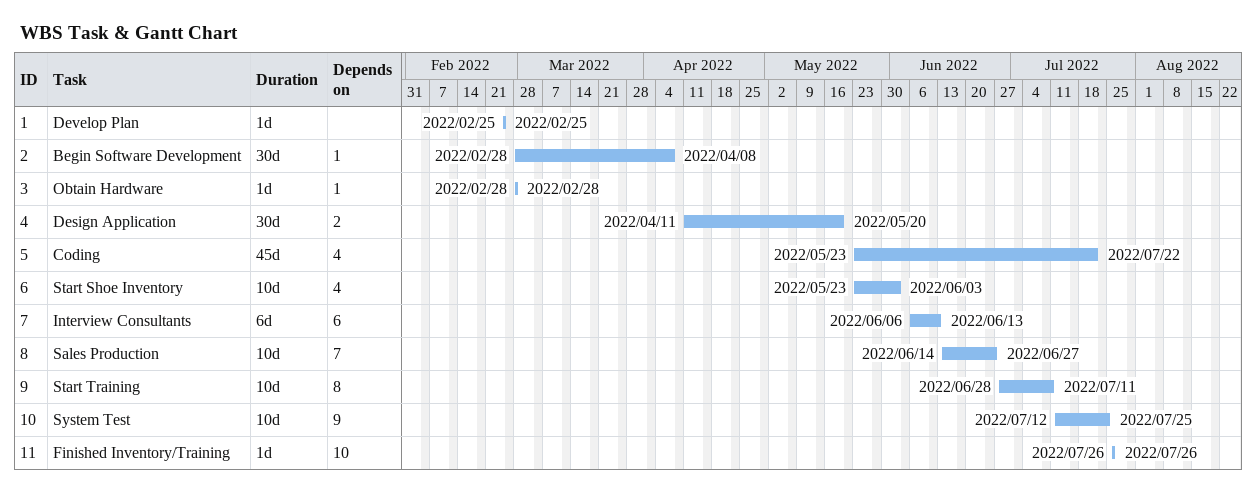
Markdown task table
WBS Task & Gantt Chart

| ID | Task | Duration | Start | Finish | Predecessors |
|---|---|---|---|---|---|
| 1 | Develop Plan | 1d | 2022-02-25 | 2022-02-25 |  |
| 2 | Begin Software Development | 30d | 2022-02-28 | 2022-04-08 | 1 |
| 3 | Obtain Hardware | 1d | 2022-02-28 | 2022-02-28 | 1 |
| 4 | Design Application | 30d | 2022-04-11 | 2022-05-20 | 2 |
| 5 | Coding | 45d | 2022-05-23 | 2022-07-22 | 4 |
| 6 | Start Shoe Inventory | 10d | 2022-05-23 | 2022-06-03 | 4 |
| 7 | Interview Consultants | 6d | 2022-06-06 | 2022-06-13 | 6 |
| 8 | Sales Production | 10d | 2022-06-14 | 2022-06-27 | 7 |
| 9 | Start Training | 10d | 2022-06-28 | 2022-07-11 | 8 |
| 10 | System Test | 10d | 2022-07-12 | 2022-07-25 | 9 |
| 11 | Finished Inventory/Training | 1d | 2022-07-26 | 2022-07-26 | 10 |
